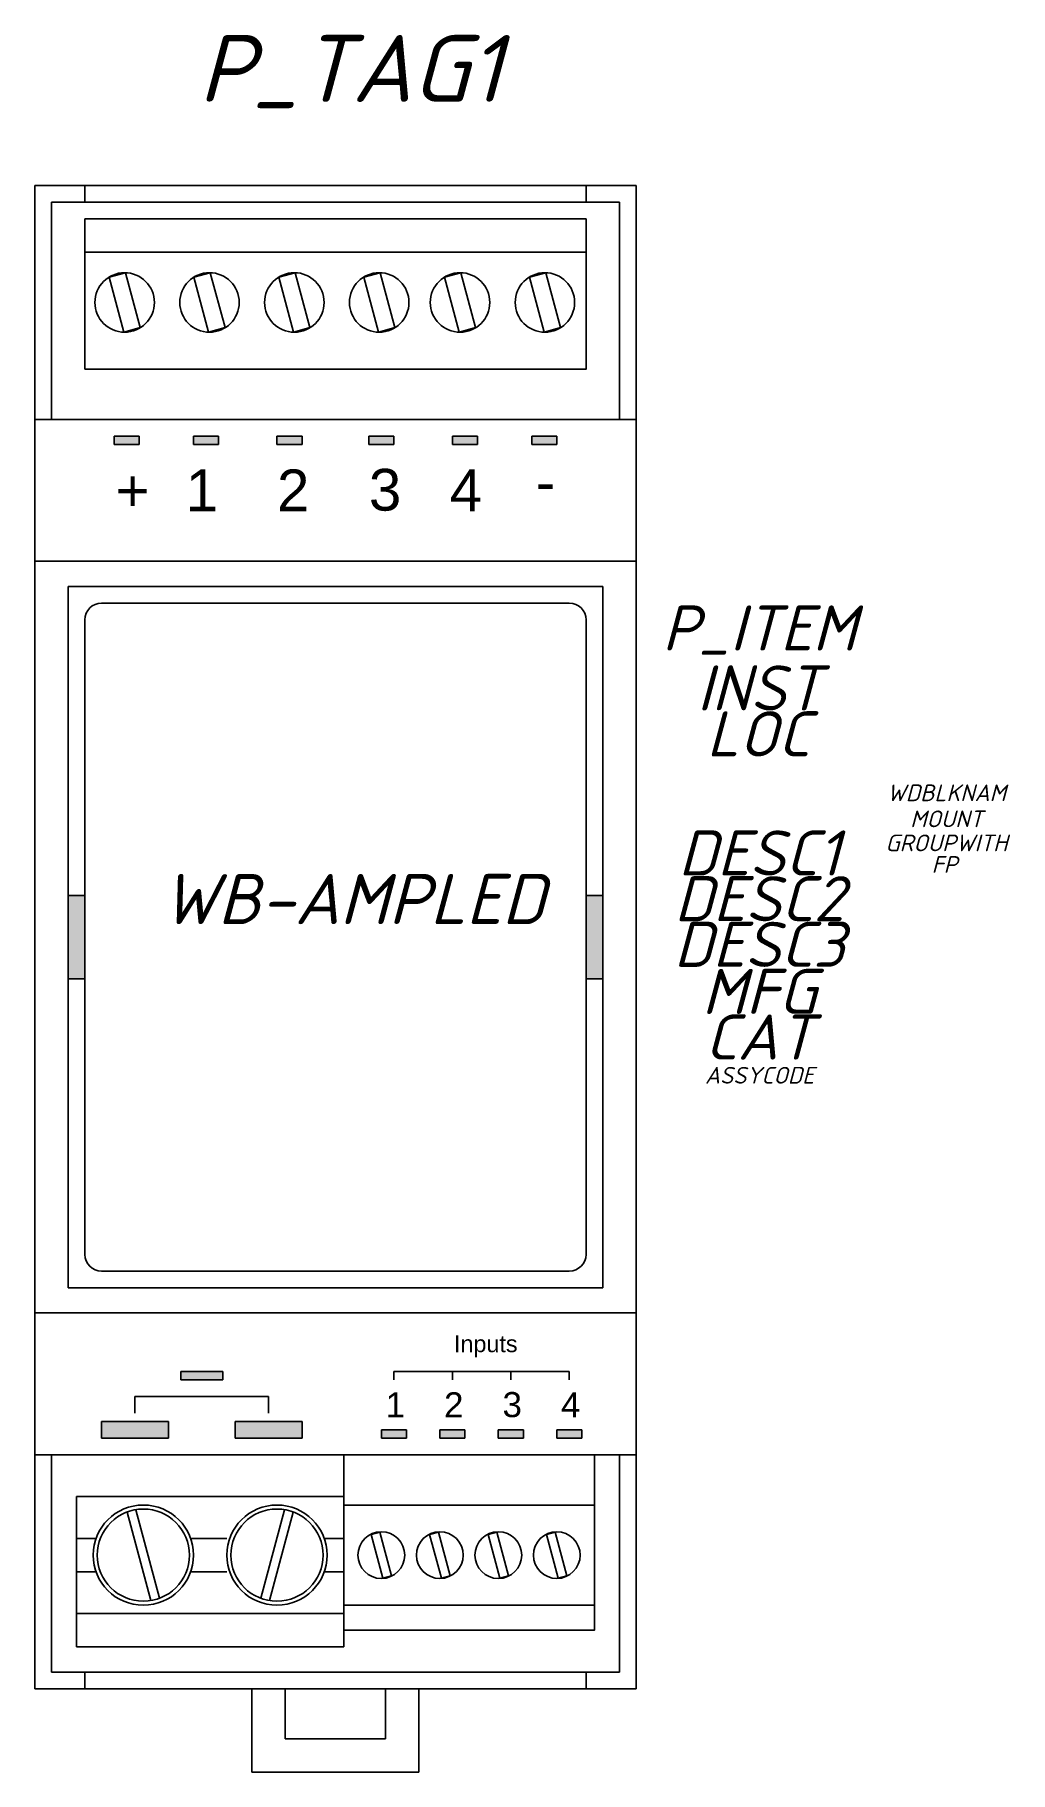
# Model space of a CAD drawing. Header units: millimetres. Extents: x 0 to 58, y -28 to 77.
import ezdxf
from ezdxf.enums import TextEntityAlignment as Align

# ---------------------------------------------------------------- set-up
doc = ezdxf.new("R2010")
doc.units = ezdxf.units.MM
doc.header["$LTSCALE"] = 6
doc.styles.add('textstyle25', font='arial.ttf')
doc.styles.add('textstyle26', font='arial.ttf')
doc.styles.add('textstyle27', font='arial.ttf')
doc.styles.add('textstyle28', font='arial.ttf')
doc.styles.add('textstyle29', font='arial.ttf')
doc.styles.add('textstyle3', font='arial.ttf')
doc.styles.add('textstyle30', font='arial.ttf')
doc.styles.add('textstyle31', font='arial.ttf')
doc.styles.add('textstyle32', font='arial.ttf')
doc.styles.add('textstyle4', font='arial.ttf')
doc.styles.add('textstyle5', font='arial.ttf')
doc.styles.add('WD_IEC', font='isocpeui.ttf', dxfattribs={"height": 2.5})

msp = doc.modelspace()

# ---------------------------------------------------------------- hatches: boundary and pattern name
for points in [[(6.25, 52.5), (6.25, 52), (4.75, 52), (4.75, 52.5)], [(11, 52.5), (11, 52), (9.5, 52), (9.5, 52.5)], [(16, 52.5), (16, 52), (14.5, 52), (14.5, 52.5)], [(21.5, 52.5), (21.5, 52), (20, 52), (20, 52.5)], [(25, 52), (25, 52.5), (26.5, 52.5), (26.5, 52)], [(31.25, 52.5), (31.25, 52), (29.75, 52), (29.75, 52.5)], [(2, 20), (2, 25), (3, 25), (3, 20)], [(33.05, 20.04), (33.05, 25.04), (34.05, 25.04), (34.05, 20.04)], [(11.25, -3.5), (11.25, -4), (8.75, -4), (8.75, -3.5)], [(8, -6.5), (8, -7.5), (4, -7.5), (4, -6.5)], [(16, -6.5), (16, -7.5), (12, -7.5), (12, -6.5)], [(22.25, -7), (22.25, -7.5), (20.75, -7.5), (20.75, -7)], [(25.75, -7), (25.75, -7.5), (24.25, -7.5), (24.25, -7)], [(29.25, -7), (29.25, -7.5), (27.75, -7.5), (27.75, -7)], [(31.25, -7.5), (31.25, -7), (32.75, -7), (32.75, -7.5)]]:
    msp.add_hatch(color=256).paths.add_polyline_path(points)

# ---------------------------------------------------------------- linework, layer by layer
for p, q in [((0, 67.5), (0, -22.5)), ((36, 67.5), (0, 67.5)), ((3, 66.5), (3, 67.5)), ((33, 66.5), (33, 67.5)), ((36, -22.5), (36, 67.5)), ((1, 66.5), (1, 53.5)), ((1, 66.5), (35, 66.5)), ((35, 66.5), (35, 53.5)), ((5.43, 62.28), (4.45, 62.01)), ((4.45, 62.01), (5.33, 58.72)), ((6.31, 58.99), (5.43, 62.28)), ((10.51, 62.28), (9.53, 62.01)), ((9.53, 62.01), (10.41, 58.72)), ((11.39, 58.99), (10.51, 62.28)), ((15.59, 62.28), (14.61, 62.01)), ((14.61, 62.01), (15.49, 58.72)), ((16.47, 58.99), (15.59, 62.28)), ((20.67, 62.28), (19.69, 62.01)), ((19.69, 62.01), (20.57, 58.72)), ((21.55, 58.99), (20.67, 62.28)), ((25.51, 62.28), (24.53, 62.01)), ((24.53, 62.01), (25.41, 58.72)), ((26.39, 58.99), (25.51, 62.28)), ((30.59, 62.28), (29.61, 62.01)), ((29.61, 62.01), (30.49, 58.72)), ((31.47, 58.99), (30.59, 62.28)), ((5.33, 58.72), (6.31, 58.99)), ((10.41, 58.72), (11.39, 58.99)), ((15.49, 58.72), (16.47, 58.99)), ((20.57, 58.72), (21.55, 58.99)), ((25.41, 58.72), (26.39, 58.99)), ((30.49, 58.72), (31.47, 58.99)), ((0, 53.5), (36, 53.5)), ((4.75, 52), (4.75, 52.5)), ((4.75, 52.5), (6.25, 52.5)), ((6.25, 52.5), (6.25, 52)), ((9.5, 52), (9.5, 52.5)), ((9.5, 52.5), (11, 52.5)), ((11, 52.5), (11, 52)), ((14.5, 52), (14.5, 52.5)), ((14.5, 52.5), (16, 52.5)), ((16, 52.5), (16, 52)), ((20, 52), (20, 52.5)), ((20, 52.5), (21.5, 52.5)), ((21.5, 52.5), (21.5, 52)), ((25, 52), (25, 52.5)), ((25, 52.5), (26.5, 52.5)), ((26.5, 52.5), (26.5, 52)), ((29.75, 52), (29.75, 52.5)), ((29.75, 52.5), (31.25, 52.5)), ((31.25, 52.5), (31.25, 52)), ((6.25, 52), (4.75, 52)), ((11, 52), (9.5, 52)), ((16, 52), (14.5, 52)), ((21.5, 52), (20, 52)), ((26.5, 52), (25, 52)), ((31.25, 52), (29.75, 52)), ((0, 45), (36, 45)), ((2, 1.5), (2, 43.5)), ((2, 43.5), (34, 43.5)), ((34, 43.5), (34, 1.5)), ((4, 42.5), (32, 42.5)), ((3, 3.5), (3, 41.5)), ((33, 41.5), (33, 3.5)), ((2, 20), (2, 25)), ((2, 25), (3, 25)), ((3, 25), (3, 20)), ((33, 20), (33, 25)), ((33, 25), (34, 25)), ((33, 25), (34, 25)), ((34, 25), (34, 20)), ((3, 20), (2, 20)), ((34, 20), (33, 20)), ((33, 20), (34, 20)), ((32, 2.5), (4, 2.5)), ((34, 1.5), (2, 1.5)), ((0, 0), (36, 0)), ((8.75, -4), (8.75, -3.5)), ((8.75, -3.5), (11.25, -3.5)), ((11.25, -4), (8.75, -4)), ((11.25, -3.5), (11.25, -4)), ((21.5, -3.5), (21.5, -4)), ((21.5, -3.5), (32, -3.5)), ((25, -3.5), (25, -4)), ((28.5, -3.5), (28.5, -4)), ((32, -3.5), (32, -4)), ((6, -5), (14, -5)), ((6, -6), (6, -5)), ((14, -5), (14, -6)), ((4, -7.5), (4, -6.5)), ((4, -6.5), (8, -6.5)), ((8, -6.5), (8, -7.5)), ((12, -7.5), (12, -6.5)), ((12, -6.5), (16, -6.5)), ((16, -6.5), (16, -7.5)), ((20.75, -7.5), (20.75, -7)), ((20.75, -7), (22.25, -7)), ((22.25, -7), (22.25, -7.5)), ((24.25, -7.5), (24.25, -7)), ((24.25, -7), (25.75, -7)), ((25.75, -7), (25.75, -7.5)), ((27.75, -7.5), (27.75, -7)), ((27.75, -7), (29.25, -7)), ((29.25, -7), (29.25, -7.5)), ((31.25, -7.5), (31.25, -7)), ((31.25, -7), (32.75, -7)), ((32.75, -7), (32.75, -7.5)), ((8, -7.5), (4, -7.5)), ((16, -7.5), (12, -7.5)), ((22.25, -7.5), (20.75, -7.5)), ((25.75, -7.5), (24.25, -7.5)), ((29.25, -7.5), (27.75, -7.5)), ((32.75, -7.5), (31.25, -7.5)), ((0, -8.5), (36, -8.5)), ((1, -21.5), (1, -8.5)), ((18.5, -8.5), (18.5, -8.5)), ((35, -21.5), (35, -8.5)), ((2.5, -20), (2.5, -11)), ((2.5, -11), (18.5, -11)), ((18.5, -11), (18.5, -20)), ((5.53, -11.92), (6.95, -17.22)), ((7.47, -17.08), (6.05, -11.78)), ((13.53, -17.08), (14.95, -11.78)), ((15.47, -11.92), (14.05, -17.22)), ((2.5, -13.5), (3.67, -13.5)), ((11.5, -13.5), (9.33, -13.5)), ((18.5, -13.5), (17.33, -13.5)), ((20.66, -13.13), (20.14, -13.26)), ((20.14, -13.26), (20.84, -15.87)), ((21.36, -15.74), (20.66, -13.13)), ((24.16, -13.13), (23.64, -13.26)), ((23.64, -13.26), (24.34, -15.87)), ((24.86, -15.74), (24.16, -13.13)), ((27.66, -13.13), (27.14, -13.26)), ((27.14, -13.26), (27.84, -15.87)), ((28.36, -15.74), (27.66, -13.13)), ((31.16, -13.13), (30.64, -13.26)), ((30.64, -13.26), (31.34, -15.87)), ((31.86, -15.74), (31.16, -13.13)), ((2.5, -15.5), (3.67, -15.5)), ((11.5, -15.5), (9.33, -15.5)), ((18.5, -15.5), (17.33, -15.5)), ((20.84, -15.87), (21.36, -15.74)), ((24.34, -15.87), (24.86, -15.74)), ((27.84, -15.87), (28.36, -15.74)), ((31.34, -15.87), (31.86, -15.74)), ((2.5, -18), (18.5, -18)), ((18.5, -20), (2.5, -20)), ((1, -21.5), (35, -21.5)), ((3, -22.5), (3, -21.5)), ((33, -22.5), (33, -21.5)), ((0, -22.5), (36, -22.5)), ((13, -27.5), (13, -22.5)), ((15, -22.5), (15, -25.5)), ((21, -25.5), (21, -22.5)), ((23, -27.5), (23, -22.5)), ((15, -25.5), (21, -25.5)), ((13, -27.5), (23, -27.5))]:
    msp.add_line(p, q)
at = {"lineweight": 25}
for points in [[(3, 65.5), (33, 65.5), (33, 63.5), (3, 63.5)], [(3, 56.5), (33, 56.5), (33, 63.5), (3, 63.5)]]:
    msp.add_lwpolyline(points, close=True, dxfattribs=at)
for points in [[(18.5, -19), (33.5, -19), (33.5, -8.5), (18.5, -8.5)], [(18.5, -11.5), (33.5, -11.5), (33.5, -8.5), (18.5, -8.5)], [(18.5, -19), (33.5, -19), (33.5, -17.5), (18.5, -17.5)]]:
    msp.add_lwpolyline(points, close=True)
for centre, radius in [((6.5, -14.5), 3), ((6.5, -14.5), 2.76), ((14.5, -14.5), 3), ((14.5, -14.5), 2.76)]:
    msp.add_circle(centre, radius)
for centre, radius, start, end in [((5.38, 60.5), 1.78, 0, 180), ((10.46, 60.5), 1.78, 0, 180), ((15.54, 60.5), 1.78, 0, 180), ((20.62, 60.5), 1.78, 0, 180), ((25.46, 60.5), 1.78, 0, 180), ((30.54, 60.5), 1.78, 0, 180), ((5.38, 60.5), 1.78, 180, 0), ((10.46, 60.5), 1.78, 180, 0), ((15.54, 60.5), 1.78, 180, 0), ((20.62, 60.5), 1.78, 180, 0), ((25.46, 60.5), 1.78, 180, 0), ((30.54, 60.5), 1.78, 180, 0), ((4, 41.5), 1, 90, 180), ((32, 41.5), 1, 0, 90), ((4, 3.5), 1, 180, 270), ((32, 3.5), 1, 270, 0), ((20.75, -14.5), 1.4, 0, 180), ((24.25, -14.5), 1.4, 0, 180), ((27.75, -14.5), 1.4, 0, 180), ((31.25, -14.5), 1.4, 0, 180), ((20.75, -14.5), 1.4, 180, 0), ((24.25, -14.5), 1.4, 180, 0), ((27.75, -14.5), 1.4, 180, 0), ((31.25, -14.5), 1.4, 180, 0)]:
    msp.add_arc(centre, radius, start, end)

# ---------------------------------------------------------------- texts
for s, insert, char_height, attachment_point, style in [('\\H2.5;+', (4.84, 48), 1, 7, 'textstyle30'), ('\\H2.5;1', (10, 48), 1, 8, 'textstyle3'), ('\\H2.5;2', (14.5, 48), 1, 7, 'textstyle5'), ('\\H2.5;3', (20, 48), 1, 7, 'textstyle31'), ('\\H2.5;4', (24.84, 48), 1, 7, 'textstyle32'), ('\\H2.5;-', (30, 48.5), 1, 7, 'textstyle29'), ('\\H3;WB-AMPLED\\P', (7.6, 26.28), 4, 1, 'WD_IEC'), ('Inputs', (27, -2), 1, 5, 'textstyle25'), ('\\H1.5;1', (21, -5.5), 1, 4, 'textstyle27'), ('\\H1.5;2', (24.5, -5.5), 1, 4, 'textstyle4'), ('\\H1.5;3', (28, -5.5), 1, 4, 'textstyle28'), ('\\H1.5;4', (31.5, -5.5), 1, 4, 'textstyle26')]:
    msp.add_mtext(s, dxfattribs=dict(insert=insert, char_height=char_height, attachment_point=attachment_point, style=style))
at = {"style": 'WD_IEC'}
for tag, height, p in [('P_TAG1', 4, (18.89, 72.51)), ('DESC1', 2.7, (43.37, 26.19)), ('DESC2', 2.7, (43.37, 23.45)), ('DESC3', 2.7, (43.37, 20.72))]:
    msp.add_attdef(tag, text='', height=height, dxfattribs=at).set_placement(p, align=Align.CENTER)
for tag, text, height, flags, p in [('P_ITEM', '', 2.7, 1, (43.37, 39.66)), ('INST', '', 2.7, 1, (43.37, 36.07)), ('LOC', '', 2.7, 1, (43.31, 33.32)), ('WDBLKNAM', 'AM', 1, 1, (54.58, 30.64)), ('MOUNT', '', 1, 1, (54.58, 29.08)), ('GROUPWITH', '', 1, 1, (54.58, 27.64)), ('FP', '', 1, 1, (54.46, 26.35)), ('MFG', '', 2.7, 1, (43.37, 17.9)), ('CAT', '', 2.7, 1, (43.37, 15.17)), ('ASSYCODE', '', 1, 9, (43.39, 13.73))]:
    msp.add_attdef(tag, text=text, height=height, dxfattribs=dict(at, flags=flags)).set_placement(p, align=Align.CENTER)

doc.saveas('drawing.dxf')
